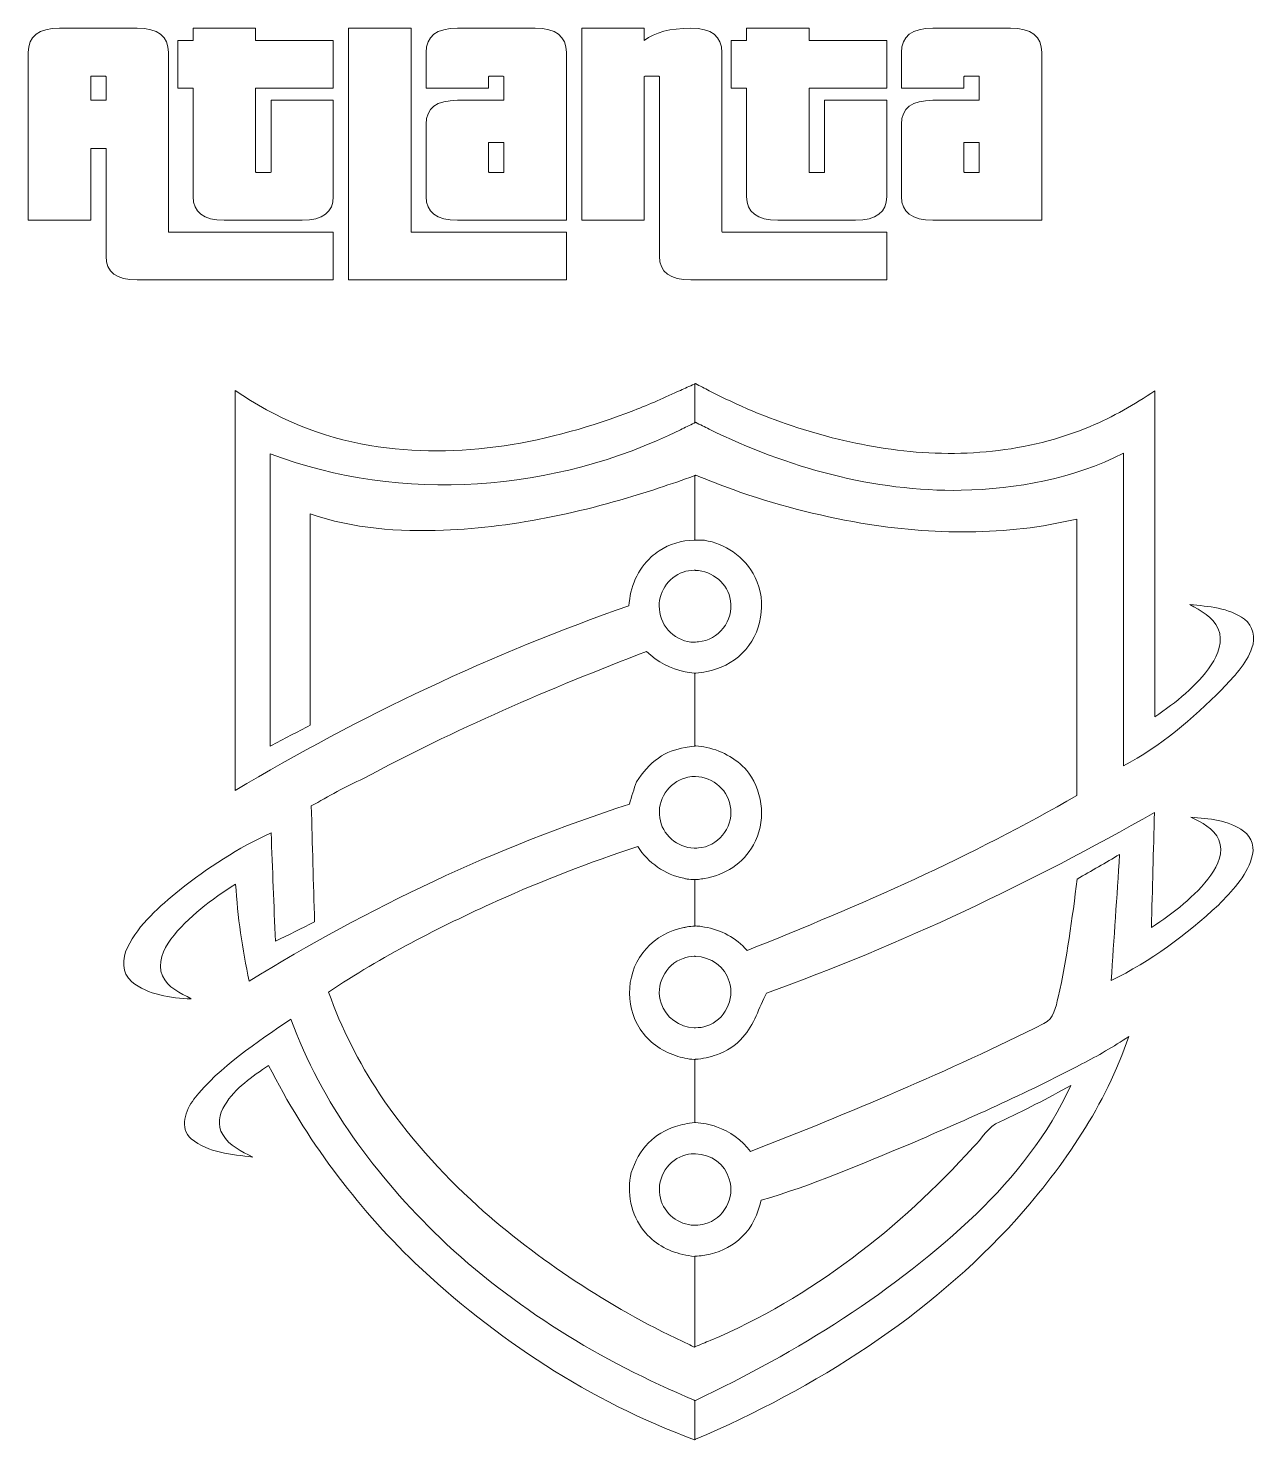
# Model space of a CAD drawing. Header units: millimetres. Extents: x -29.1 to 43.8, y -24.8 to 28.6.
# Drawn here: x -2.7 to 43.8, y -24.8 to 28.6 of the extents above; entities that cross this region are included whole.
import ezdxf

# ---------------------------------------------------------------- set-up
doc = ezdxf.new("R2010")
doc.units = ezdxf.units.MM
doc.header["$MEASUREMENT"] = 0
doc.layers.add('Layer 1', color=7, linetype='Continuous')

msp = doc.modelspace()

# ---------------------------------------------------------------- linework, layer by layer
at = {"layer": 'Layer 1', "lineweight": 9}
for points, knots in [([(1.4389, 19.0768), (0.6509, 19.0768), (0.2569, 19.3762), (0.2569, 19.9748), (0.2569, 19.9748), (0.2569, 19.9748), (0.2569, 24.0552), (0.2569, 24.0552), (0.2569, 24.0552), (0.2569, 24.0552), (-0.3228, 24.0552), (-0.3228, 24.0552), (-0.3228, 24.0552), (-0.3228, 24.0552), (-0.3228, 21.3387), (-0.3228, 21.3387), (-0.3228, 21.3387), (-0.3228, 21.3387), (-2.6869, 21.3387), (-2.6869, 21.3387), (-2.6869, 21.3387), (-2.6869, 21.3387), (-2.6869, 27.681), (-2.6869, 27.681), (-2.6869, 27.681), (-2.6869, 28.2948), (-2.2929, 28.6016), (-1.5049, 28.6016), (-1.5049, 28.6016), (-1.5049, 28.6016), (1.4389, 28.6016), (1.4389, 28.6016), (1.4389, 28.6016), (2.227, 28.6016), (2.621, 28.2948), (2.621, 27.681), (2.621, 27.681), (2.621, 27.681), (2.621, 20.9068), (2.621, 20.9068), (2.621, 20.9068), (2.621, 20.8916), (2.6286, 20.8841), (2.6438, 20.8841), (2.6438, 20.8841), (2.6438, 20.8841), (8.861, 20.8841), (8.861, 20.8841), (8.861, 20.8841), (8.861, 20.8841), (8.861, 19.0768), (8.861, 19.0768), (8.861, 19.0768), (8.861, 19.0768), (1.4389, 19.0768), (1.4389, 19.0768)], [0, 0, 0, 0, 0.0666667, 0.0666667, 0.0666667, 0.0666667, 0.1333333, 0.1333333, 0.1333333, 0.1333333, 0.2, 0.2, 0.2, 0.2, 0.2666667, 0.2666667, 0.2666667, 0.2666667, 0.3333333, 0.3333333, 0.3333333, 0.3333333, 0.4, 0.4, 0.4, 0.4, 0.4666667, 0.4666667, 0.4666667, 0.4666667, 0.5333333, 0.5333333, 0.5333333, 0.5333333, 0.6, 0.6, 0.6, 0.6, 0.6666667, 0.6666667, 0.6666667, 0.6666667, 0.7333333, 0.7333333, 0.7333333, 0.7333333, 0.8, 0.8, 0.8, 0.8, 0.8666667, 0.8666667, 0.8666667, 0.8666667, 1, 1, 1, 1]), ([(4.7351, 21.3387), (3.9471, 21.3387), (3.553, 21.638), (3.553, 22.2366), (3.553, 22.2366), (3.553, 22.2366), (3.553, 26.3398), (3.553, 26.3398), (3.553, 26.3398), (3.553, 26.3398), (2.9734, 26.3398), (2.9734, 26.3398), (2.9734, 26.3398), (2.9734, 26.3398), (2.9734, 28.1356), (2.9734, 28.1356), (2.9734, 28.1356), (2.9734, 28.1356), (3.553, 28.1356), (3.553, 28.1356), (3.553, 28.1356), (3.553, 28.1356), (3.553, 28.6016), (3.553, 28.6016), (3.553, 28.6016), (3.553, 28.6016), (5.9172, 28.6016), (5.9172, 28.6016), (5.9172, 28.6016), (5.9172, 28.6016), (5.9172, 28.1356), (5.9172, 28.1356), (5.9172, 28.1356), (5.9172, 28.1356), (8.861, 28.1356), (8.861, 28.1356), (8.861, 28.1356), (8.861, 28.1356), (8.861, 26.3398), (8.861, 26.3398), (8.861, 26.3398), (8.861, 26.3398), (5.9172, 26.3398), (5.9172, 26.3398), (5.9172, 26.3398), (5.9172, 26.3398), (5.9172, 23.1686), (5.9172, 23.1686), (5.9172, 23.1686), (5.9172, 23.1535), (5.9248, 23.1459), (5.9399, 23.1459), (5.9399, 23.1459), (5.9399, 23.1459), (6.4855, 23.1459), (6.4855, 23.1459), (6.4855, 23.1459), (6.5006, 23.1459), (6.5082, 23.1535), (6.5082, 23.1686), (6.5082, 23.1686), (6.5082, 23.1686), (6.5082, 25.8738), (6.5082, 25.8738), (6.5082, 25.8738), (6.5082, 25.8738), (8.861, 25.8738), (8.861, 25.8738), (8.861, 25.8738), (8.861, 25.8738), (8.861, 22.2366), (8.861, 22.2366), (8.861, 22.2366), (8.861, 21.638), (8.467, 21.3387), (7.6789, 21.3387), (7.6789, 21.3387), (7.6789, 21.3387), (4.7351, 21.3387), (4.7351, 21.3387)], [0, 0, 0, 0, 0.047619, 0.047619, 0.047619, 0.047619, 0.0952381, 0.0952381, 0.0952381, 0.0952381, 0.1428571, 0.1428571, 0.1428571, 0.1428571, 0.1904762, 0.1904762, 0.1904762, 0.1904762, 0.2380952, 0.2380952, 0.2380952, 0.2380952, 0.2857143, 0.2857143, 0.2857143, 0.2857143, 0.3333333, 0.3333333, 0.3333333, 0.3333333, 0.3809524, 0.3809524, 0.3809524, 0.3809524, 0.4285714, 0.4285714, 0.4285714, 0.4285714, 0.4761905, 0.4761905, 0.4761905, 0.4761905, 0.5238095, 0.5238095, 0.5238095, 0.5238095, 0.5714286, 0.5714286, 0.5714286, 0.5714286, 0.6190476, 0.6190476, 0.6190476, 0.6190476, 0.6666667, 0.6666667, 0.6666667, 0.6666667, 0.7142857, 0.7142857, 0.7142857, 0.7142857, 0.7619048, 0.7619048, 0.7619048, 0.7619048, 0.8095238, 0.8095238, 0.8095238, 0.8095238, 0.8571429, 0.8571429, 0.8571429, 0.8571429, 0.9047619, 0.9047619, 0.9047619, 0.9047619, 1, 1, 1, 1]), ([(9.4407, 19.0768), (9.4407, 19.0768), (9.4407, 28.6016), (9.4407, 28.6016), (9.4407, 28.6016), (9.4407, 28.6016), (11.8049, 28.6016), (11.8049, 28.6016), (11.8049, 28.6016), (11.8049, 28.6016), (11.8049, 20.8841), (11.8049, 20.8841), (11.8049, 20.8841), (11.8049, 20.8841), (17.6811, 20.8841), (17.6811, 20.8841), (17.6811, 20.8841), (17.6811, 20.8841), (17.6811, 19.0768), (17.6811, 19.0768), (17.6811, 19.0768), (17.6811, 19.0768), (9.4407, 19.0768), (9.4407, 19.0768)], [0, 0, 0, 0, 0.1428571, 0.1428571, 0.1428571, 0.1428571, 0.2857143, 0.2857143, 0.2857143, 0.2857143, 0.4285714, 0.4285714, 0.4285714, 0.4285714, 0.5714286, 0.5714286, 0.5714286, 0.5714286, 0.7142857, 0.7142857, 0.7142857, 0.7142857, 1, 1, 1, 1]), ([(13.5552, 21.3387), (12.7672, 21.3387), (12.3732, 21.638), (12.3732, 22.2366), (12.3732, 22.2366), (12.3732, 22.2366), (12.3732, 24.9759), (12.3732, 24.9759), (12.3732, 24.9759), (12.3732, 25.5745), (12.7672, 25.8738), (13.5552, 25.8738), (13.5552, 25.8738), (13.5552, 25.8738), (15.317, 25.8738), (15.317, 25.8738), (15.317, 25.8738), (15.317, 25.8738), (15.317, 26.7603), (15.317, 26.7603), (15.317, 26.7603), (15.317, 26.7755), (15.3094, 26.7831), (15.2943, 26.7831), (15.2943, 26.7831), (15.2943, 26.7831), (14.7601, 26.7831), (14.7601, 26.7831), (14.7601, 26.7831), (14.7449, 26.7831), (14.7373, 26.7755), (14.7373, 26.7603), (14.7373, 26.7603), (14.7373, 26.7603), (14.7373, 26.3398), (14.7373, 26.3398), (14.7373, 26.3398), (14.7373, 26.3398), (12.3732, 26.3398), (12.3732, 26.3398), (12.3732, 26.3398), (12.3732, 26.3398), (12.3732, 27.681), (12.3732, 27.681), (12.3732, 27.681), (12.3732, 28.2948), (12.7672, 28.6016), (13.5552, 28.6016), (13.5552, 28.6016), (13.5552, 28.6016), (16.4991, 28.6016), (16.4991, 28.6016), (16.4991, 28.6016), (17.2871, 28.6016), (17.6811, 28.2948), (17.6811, 27.681), (17.6811, 27.681), (17.6811, 27.681), (17.6811, 21.3387), (17.6811, 21.3387), (17.6811, 21.3387), (17.6811, 21.3387), (13.5552, 21.3387), (13.5552, 21.3387)], [0, 0, 0, 0, 0.0588235, 0.0588235, 0.0588235, 0.0588235, 0.1176471, 0.1176471, 0.1176471, 0.1176471, 0.1764706, 0.1764706, 0.1764706, 0.1764706, 0.2352941, 0.2352941, 0.2352941, 0.2352941, 0.2941176, 0.2941176, 0.2941176, 0.2941176, 0.3529412, 0.3529412, 0.3529412, 0.3529412, 0.4117647, 0.4117647, 0.4117647, 0.4117647, 0.4705882, 0.4705882, 0.4705882, 0.4705882, 0.5294118, 0.5294118, 0.5294118, 0.5294118, 0.5882353, 0.5882353, 0.5882353, 0.5882353, 0.6470588, 0.6470588, 0.6470588, 0.6470588, 0.7058824, 0.7058824, 0.7058824, 0.7058824, 0.7647059, 0.7647059, 0.7647059, 0.7647059, 0.8235294, 0.8235294, 0.8235294, 0.8235294, 0.8823529, 0.8823529, 0.8823529, 0.8823529, 1, 1, 1, 1]), ([(22.3981, 19.0768), (21.6025, 19.0768), (21.2046, 19.3762), (21.2046, 19.9748), (21.2046, 19.9748), (21.2046, 19.9748), (21.2046, 26.7603), (21.2046, 26.7603), (21.2046, 26.7603), (21.2046, 26.7755), (21.1971, 26.7831), (21.1819, 26.7831), (21.1819, 26.7831), (21.1819, 26.7831), (20.6477, 26.7831), (20.6477, 26.7831), (20.6477, 26.7831), (20.6325, 26.7831), (20.625, 26.7755), (20.625, 26.7603), (20.625, 26.7603), (20.625, 26.7603), (20.625, 21.3387), (20.625, 21.3387), (20.625, 21.3387), (20.625, 21.3387), (18.2608, 21.3387), (18.2608, 21.3387), (18.2608, 21.3387), (18.2608, 21.3387), (18.2608, 28.6016), (18.2608, 28.6016), (18.2608, 28.6016), (18.2608, 28.6016), (20.625, 28.6016), (20.625, 28.6016), (20.625, 28.6016), (20.625, 28.6016), (20.625, 28.1356), (20.625, 28.1356), (20.625, 28.1356), (21.0266, 28.4463), (21.6138, 28.6016), (22.3867, 28.6016), (22.3867, 28.6016), (23.1748, 28.6016), (23.5688, 28.2948), (23.5688, 27.681), (23.5688, 27.681), (23.5688, 27.681), (23.5688, 20.9068), (23.5688, 20.9068), (23.5688, 20.9068), (23.5688, 20.8916), (23.5764, 20.8841), (23.5915, 20.8841), (23.5915, 20.8841), (23.5915, 20.8841), (29.8088, 20.8841), (29.8088, 20.8841), (29.8088, 20.8841), (29.8088, 20.8841), (29.8088, 19.0768), (29.8088, 19.0768), (29.8088, 19.0768), (29.8088, 19.0768), (22.3981, 19.0768), (22.3981, 19.0768)], [0, 0, 0, 0, 0.0555556, 0.0555556, 0.0555556, 0.0555556, 0.1111111, 0.1111111, 0.1111111, 0.1111111, 0.1666667, 0.1666667, 0.1666667, 0.1666667, 0.2222222, 0.2222222, 0.2222222, 0.2222222, 0.2777778, 0.2777778, 0.2777778, 0.2777778, 0.3333333, 0.3333333, 0.3333333, 0.3333333, 0.3888889, 0.3888889, 0.3888889, 0.3888889, 0.4444444, 0.4444444, 0.4444444, 0.4444444, 0.5, 0.5, 0.5, 0.5, 0.5555556, 0.5555556, 0.5555556, 0.5555556, 0.6111111, 0.6111111, 0.6111111, 0.6111111, 0.6666667, 0.6666667, 0.6666667, 0.6666667, 0.7222222, 0.7222222, 0.7222222, 0.7222222, 0.7777778, 0.7777778, 0.7777778, 0.7777778, 0.8333333, 0.8333333, 0.8333333, 0.8333333, 0.8888889, 0.8888889, 0.8888889, 0.8888889, 1, 1, 1, 1]), ([(25.6829, 21.3387), (24.8948, 21.3387), (24.5008, 21.638), (24.5008, 22.2366), (24.5008, 22.2366), (24.5008, 22.2366), (24.5008, 26.3398), (24.5008, 26.3398), (24.5008, 26.3398), (24.5008, 26.3398), (23.9211, 26.3398), (23.9211, 26.3398), (23.9211, 26.3398), (23.9211, 26.3398), (23.9211, 28.1356), (23.9211, 28.1356), (23.9211, 28.1356), (23.9211, 28.1356), (24.5008, 28.1356), (24.5008, 28.1356), (24.5008, 28.1356), (24.5008, 28.1356), (24.5008, 28.6016), (24.5008, 28.6016), (24.5008, 28.6016), (24.5008, 28.6016), (26.865, 28.6016), (26.865, 28.6016), (26.865, 28.6016), (26.865, 28.6016), (26.865, 28.1356), (26.865, 28.1356), (26.865, 28.1356), (26.865, 28.1356), (29.8088, 28.1356), (29.8088, 28.1356), (29.8088, 28.1356), (29.8088, 28.1356), (29.8088, 26.3398), (29.8088, 26.3398), (29.8088, 26.3398), (29.8088, 26.3398), (26.865, 26.3398), (26.865, 26.3398), (26.865, 26.3398), (26.865, 26.3398), (26.865, 23.1686), (26.865, 23.1686), (26.865, 23.1686), (26.865, 23.1535), (26.8725, 23.1459), (26.8877, 23.1459), (26.8877, 23.1459), (26.8877, 23.1459), (27.4333, 23.1459), (27.4333, 23.1459), (27.4333, 23.1459), (27.4484, 23.1459), (27.456, 23.1535), (27.456, 23.1686), (27.456, 23.1686), (27.456, 23.1686), (27.456, 25.8738), (27.456, 25.8738), (27.456, 25.8738), (27.456, 25.8738), (29.8088, 25.8738), (29.8088, 25.8738), (29.8088, 25.8738), (29.8088, 25.8738), (29.8088, 22.2366), (29.8088, 22.2366), (29.8088, 22.2366), (29.8088, 21.638), (29.4148, 21.3387), (28.6267, 21.3387), (28.6267, 21.3387), (28.6267, 21.3387), (25.6829, 21.3387), (25.6829, 21.3387)], [0, 0, 0, 0, 0.047619, 0.047619, 0.047619, 0.047619, 0.0952381, 0.0952381, 0.0952381, 0.0952381, 0.1428571, 0.1428571, 0.1428571, 0.1428571, 0.1904762, 0.1904762, 0.1904762, 0.1904762, 0.2380952, 0.2380952, 0.2380952, 0.2380952, 0.2857143, 0.2857143, 0.2857143, 0.2857143, 0.3333333, 0.3333333, 0.3333333, 0.3333333, 0.3809524, 0.3809524, 0.3809524, 0.3809524, 0.4285714, 0.4285714, 0.4285714, 0.4285714, 0.4761905, 0.4761905, 0.4761905, 0.4761905, 0.5238095, 0.5238095, 0.5238095, 0.5238095, 0.5714286, 0.5714286, 0.5714286, 0.5714286, 0.6190476, 0.6190476, 0.6190476, 0.6190476, 0.6666667, 0.6666667, 0.6666667, 0.6666667, 0.7142857, 0.7142857, 0.7142857, 0.7142857, 0.7619048, 0.7619048, 0.7619048, 0.7619048, 0.8095238, 0.8095238, 0.8095238, 0.8095238, 0.8571429, 0.8571429, 0.8571429, 0.8571429, 0.9047619, 0.9047619, 0.9047619, 0.9047619, 1, 1, 1, 1]), ([(31.5478, 21.3387), (30.7597, 21.3387), (30.3657, 21.638), (30.3657, 22.2366), (30.3657, 22.2366), (30.3657, 22.2366), (30.3657, 24.9759), (30.3657, 24.9759), (30.3657, 24.9759), (30.3657, 25.5745), (30.7597, 25.8738), (31.5478, 25.8738), (31.5478, 25.8738), (31.5478, 25.8738), (33.3095, 25.8738), (33.3095, 25.8738), (33.3095, 25.8738), (33.3095, 25.8738), (33.3095, 26.7603), (33.3095, 26.7603), (33.3095, 26.7603), (33.3095, 26.7755), (33.3019, 26.7831), (33.2868, 26.7831), (33.2868, 26.7831), (33.2868, 26.7831), (32.7526, 26.7831), (32.7526, 26.7831), (32.7526, 26.7831), (32.7374, 26.7831), (32.7298, 26.7755), (32.7298, 26.7603), (32.7298, 26.7603), (32.7298, 26.7603), (32.7298, 26.3398), (32.7298, 26.3398), (32.7298, 26.3398), (32.7298, 26.3398), (30.3657, 26.3398), (30.3657, 26.3398), (30.3657, 26.3398), (30.3657, 26.3398), (30.3657, 27.681), (30.3657, 27.681), (30.3657, 27.681), (30.3657, 28.2948), (30.7597, 28.6016), (31.5478, 28.6016), (31.5478, 28.6016), (31.5478, 28.6016), (34.4916, 28.6016), (34.4916, 28.6016), (34.4916, 28.6016), (35.2796, 28.6016), (35.6737, 28.2948), (35.6737, 27.681), (35.6737, 27.681), (35.6737, 27.681), (35.6737, 21.3387), (35.6737, 21.3387), (35.6737, 21.3387), (35.6737, 21.3387), (31.5478, 21.3387), (31.5478, 21.3387)], [0, 0, 0, 0, 0.0588235, 0.0588235, 0.0588235, 0.0588235, 0.1176471, 0.1176471, 0.1176471, 0.1176471, 0.1764706, 0.1764706, 0.1764706, 0.1764706, 0.2352941, 0.2352941, 0.2352941, 0.2352941, 0.2941176, 0.2941176, 0.2941176, 0.2941176, 0.3529412, 0.3529412, 0.3529412, 0.3529412, 0.4117647, 0.4117647, 0.4117647, 0.4117647, 0.4705882, 0.4705882, 0.4705882, 0.4705882, 0.5294118, 0.5294118, 0.5294118, 0.5294118, 0.5882353, 0.5882353, 0.5882353, 0.5882353, 0.6470588, 0.6470588, 0.6470588, 0.6470588, 0.7058824, 0.7058824, 0.7058824, 0.7058824, 0.7647059, 0.7647059, 0.7647059, 0.7647059, 0.8235294, 0.8235294, 0.8235294, 0.8235294, 0.8823529, 0.8823529, 0.8823529, 0.8823529, 1, 1, 1, 1]), ([(0.2569, 26.7603), (0.2569, 26.7755), (0.2493, 26.7831), (0.2341, 26.7831), (0.2341, 26.7831), (0.2341, 26.7831), (-0.3001, 26.7831), (-0.3001, 26.7831), (-0.3001, 26.7831), (-0.3152, 26.7831), (-0.3228, 26.7755), (-0.3228, 26.7603), (-0.3228, 26.7603), (-0.3228, 26.7603), (-0.3228, 25.8738), (-0.3228, 25.8738), (-0.3228, 25.8738), (-0.3228, 25.8738), (0.2569, 25.8738), (0.2569, 25.8738), (0.2569, 25.8738), (0.2569, 25.8738), (0.2569, 26.7603), (0.2569, 26.7603)], [0, 0, 0, 0, 0.1428571, 0.1428571, 0.1428571, 0.1428571, 0.2857143, 0.2857143, 0.2857143, 0.2857143, 0.4285714, 0.4285714, 0.4285714, 0.4285714, 0.5714286, 0.5714286, 0.5714286, 0.5714286, 0.7142857, 0.7142857, 0.7142857, 0.7142857, 1, 1, 1, 1]), ([(15.317, 24.2825), (15.317, 24.2825), (14.7601, 24.2825), (14.7601, 24.2825), (14.7601, 24.2825), (14.7449, 24.2825), (14.7373, 24.2749), (14.7373, 24.2598), (14.7373, 24.2598), (14.7373, 24.2598), (14.7373, 23.1686), (14.7373, 23.1686), (14.7373, 23.1686), (14.7373, 23.1535), (14.7449, 23.1459), (14.7601, 23.1459), (14.7601, 23.1459), (14.7601, 23.1459), (15.317, 23.1459), (15.317, 23.1459), (15.317, 23.1459), (15.317, 23.1459), (15.317, 24.2825), (15.317, 24.2825)], [0, 0, 0, 0, 0.1428571, 0.1428571, 0.1428571, 0.1428571, 0.2857143, 0.2857143, 0.2857143, 0.2857143, 0.4285714, 0.4285714, 0.4285714, 0.4285714, 0.5714286, 0.5714286, 0.5714286, 0.5714286, 0.7142857, 0.7142857, 0.7142857, 0.7142857, 1, 1, 1, 1]), ([(33.3095, 24.2825), (33.3095, 24.2825), (32.7526, 24.2825), (32.7526, 24.2825), (32.7526, 24.2825), (32.7374, 24.2825), (32.7298, 24.2749), (32.7298, 24.2598), (32.7298, 24.2598), (32.7298, 24.2598), (32.7298, 23.1686), (32.7298, 23.1686), (32.7298, 23.1686), (32.7298, 23.1535), (32.7374, 23.1459), (32.7526, 23.1459), (32.7526, 23.1459), (32.7526, 23.1459), (33.3095, 23.1459), (33.3095, 23.1459), (33.3095, 23.1459), (33.3095, 23.1459), (33.3095, 24.2825), (33.3095, 24.2825)], [0, 0, 0, 0, 0.1428571, 0.1428571, 0.1428571, 0.1428571, 0.2857143, 0.2857143, 0.2857143, 0.2857143, 0.4285714, 0.4285714, 0.4285714, 0.4285714, 0.5714286, 0.5714286, 0.5714286, 0.5714286, 0.7142857, 0.7142857, 0.7142857, 0.7142857, 1, 1, 1, 1])]:
    msp.add_open_spline(points, degree=3, knots=knots, dxfattribs=at)
at = {"layer": 'Layer 1', "lineweight": 18}
for points, knots in [([(22.5145, 11.6657), (22.078, 11.5068), (21.6377, 11.3549), (21.1959, 11.2091), (21.1959, 11.2091), (18.5537, 10.3378), (15.8195, 9.7192), (13.0354, 9.6054), (13.0354, 9.6054), (11.3357, 9.5493), (9.6014, 9.6623), (7.9851, 10.2251), (7.9851, 10.2251), (7.9928, 7.563), (7.9744, 4.9001), (7.9871, 2.2382), (7.9871, 2.2382), (7.4858, 1.9643), (6.9765, 1.7061), (6.4708, 1.4438), (6.4708, 1.4438), (6.4713, 3.3768), (6.4676, 5.3087), (6.4694, 7.2418), (6.4694, 7.2418), (6.4713, 8.9938), (6.4685, 10.7479), (6.4676, 12.5004), (6.4676, 12.5004), (11.4778, 10.6149), (17.2195, 11.0554), (22.0001, 13.4072), (22.0001, 13.4072), (22.172, 13.4919), (22.3456, 13.5729), (22.5145, 13.6624), (22.5145, 13.6624), (22.5238, 13.6672), (22.5334, 13.672), (22.5427, 13.6768), (22.5427, 13.6768), (22.5427, 13.6768), (22.5427, 15.1438), (22.5427, 15.1438), (22.5427, 15.1438), (22.5334, 15.1396), (22.5238, 15.1358), (22.5145, 15.1317), (22.5145, 15.1317), (22.3428, 15.0558), (22.1713, 14.9784), (22.0001, 14.901), (22.0001, 14.901), (21.4153, 14.6365), (20.8323, 14.3682), (20.2306, 14.144), (20.2306, 14.144), (17.0801, 12.9148), (13.6168, 12.2421), (10.2467, 12.8173), (10.2467, 12.8173), (8.4159, 13.1128), (6.6679, 13.8403), (5.1484, 14.9004), (5.1484, 14.9004), (5.1484, 12.3465), (5.1457, 9.7939), (5.147, 7.2406), (5.147, 7.2406), (5.147, 4.7468), (5.1446, 2.2533), (5.1457, -0.2401), (5.1457, -0.2401), (9.8648, 2.5764), (14.858, 4.9459), (20.0505, 6.7502), (20.0505, 6.7502), (20.0967, 7.4415), (20.3634, 8.1327), (20.8948, 8.5951), (20.8948, 8.5951), (20.9886, 8.6833), (21.0896, 8.7604), (21.1959, 8.8297), (21.1959, 8.8297), (21.5848, 9.0865), (22.0466, 9.2188), (22.5145, 9.2358), (22.5145, 9.2358), (22.5238, 9.2358), (22.5334, 9.2358), (22.5427, 9.2351), (22.5427, 9.2351), (22.5427, 9.2351), (22.5427, 11.6761), (22.5427, 11.6761), (22.5427, 11.6761), (22.5334, 11.6723), (22.5238, 11.6691), (22.5145, 11.6657)], [0, 0, 0, 0, 0.0384615, 0.0384615, 0.0384615, 0.0384615, 0.0769231, 0.0769231, 0.0769231, 0.0769231, 0.1153846, 0.1153846, 0.1153846, 0.1153846, 0.1538462, 0.1538462, 0.1538462, 0.1538462, 0.1923077, 0.1923077, 0.1923077, 0.1923077, 0.2307692, 0.2307692, 0.2307692, 0.2307692, 0.2692308, 0.2692308, 0.2692308, 0.2692308, 0.3076923, 0.3076923, 0.3076923, 0.3076923, 0.3461538, 0.3461538, 0.3461538, 0.3461538, 0.3846154, 0.3846154, 0.3846154, 0.3846154, 0.4230769, 0.4230769, 0.4230769, 0.4230769, 0.4615385, 0.4615385, 0.4615385, 0.4615385, 0.5, 0.5, 0.5, 0.5, 0.5384615, 0.5384615, 0.5384615, 0.5384615, 0.5769231, 0.5769231, 0.5769231, 0.5769231, 0.6153846, 0.6153846, 0.6153846, 0.6153846, 0.6538462, 0.6538462, 0.6538462, 0.6538462, 0.6923077, 0.6923077, 0.6923077, 0.6923077, 0.7307692, 0.7307692, 0.7307692, 0.7307692, 0.7692308, 0.7692308, 0.7692308, 0.7692308, 0.8076923, 0.8076923, 0.8076923, 0.8076923, 0.8461538, 0.8461538, 0.8461538, 0.8461538, 0.8846154, 0.8846154, 0.8846154, 0.8846154, 0.9230769, 0.9230769, 0.9230769, 0.9230769, 1, 1, 1, 1]), ([(22.5671, 13.6896), (22.5684, 13.6905), (22.5707, 13.6911), (22.5719, 13.6921), (22.5719, 13.6921), (22.7422, 13.6039), (22.9148, 13.5179), (23.0871, 13.433), (23.0871, 13.433), (26.0486, 11.9789), (29.314, 11.0676), (32.6277, 11.1179), (32.6277, 11.1179), (34.734, 11.1735), (36.8731, 11.5561), (38.7643, 12.5177), (38.7643, 12.5177), (38.7638, 8.5753), (38.7615, 4.6316), (38.7619, 0.6893), (38.7619, 0.6893), (40.1638, 1.4311), (41.3819, 2.473), (42.4989, 3.5892), (42.4989, 3.5892), (42.9393, 4.0579), (43.4088, 4.5383), (43.6292, 5.1553), (43.6292, 5.1553), (43.7742, 5.5324), (43.6754, 5.9936), (43.3439, 6.2382), (43.3439, 6.2382), (42.7566, 6.6829), (41.9839, 6.7207), (41.2808, 6.7966), (41.2808, 6.7966), (41.6856, 6.5628), (42.1624, 6.3337), (42.3523, 5.8746), (42.3523, 5.8746), (42.5474, 5.4146), (42.3516, 4.9001), (42.0894, 4.5096), (42.0894, 4.5096), (41.5336, 3.7063), (40.7553, 3.0918), (39.9543, 2.5486), (39.9543, 2.5486), (39.9502, 6.6603), (39.9514, 10.7707), (39.9502, 14.8815), (39.9502, 14.8815), (39.1791, 14.3633), (38.3731, 13.8902), (37.5102, 13.5386), (37.5102, 13.5386), (35.145, 12.5375), (32.5023, 12.3237), (29.974, 12.6712), (29.974, 12.6712), (27.575, 13.0065), (25.2365, 13.7704), (23.0871, 14.8872), (23.0871, 14.8872), (22.9148, 14.9765), (22.7413, 15.0636), (22.5719, 15.1574), (22.5719, 15.1574), (22.5707, 15.1565), (22.5684, 15.1559), (22.5671, 15.1549), (22.5671, 15.1549), (22.5588, 15.1515), (22.5504, 15.1477), (22.5427, 15.1438), (22.5427, 15.1438), (22.5427, 15.1438), (22.5427, 13.6768), (22.5427, 13.6768), (22.5427, 13.6768), (22.5504, 13.6809), (22.5588, 13.6852), (22.5671, 13.6896)], [0, 0, 0, 0, 0.0454545, 0.0454545, 0.0454545, 0.0454545, 0.0909091, 0.0909091, 0.0909091, 0.0909091, 0.1363636, 0.1363636, 0.1363636, 0.1363636, 0.1818182, 0.1818182, 0.1818182, 0.1818182, 0.2272727, 0.2272727, 0.2272727, 0.2272727, 0.2727273, 0.2727273, 0.2727273, 0.2727273, 0.3181818, 0.3181818, 0.3181818, 0.3181818, 0.3636364, 0.3636364, 0.3636364, 0.3636364, 0.4090909, 0.4090909, 0.4090909, 0.4090909, 0.4545455, 0.4545455, 0.4545455, 0.4545455, 0.5, 0.5, 0.5, 0.5, 0.5454545, 0.5454545, 0.5454545, 0.5454545, 0.5909091, 0.5909091, 0.5909091, 0.5909091, 0.6363636, 0.6363636, 0.6363636, 0.6363636, 0.6818182, 0.6818182, 0.6818182, 0.6818182, 0.7272727, 0.7272727, 0.7272727, 0.7272727, 0.7727273, 0.7727273, 0.7727273, 0.7727273, 0.8181818, 0.8181818, 0.8181818, 0.8181818, 0.8636364, 0.8636364, 0.8636364, 0.8636364, 0.9090909, 0.9090909, 0.9090909, 0.9090909, 1, 1, 1, 1]), ([(22.5671, -5.365), (22.6417, -5.3678), (22.7157, -5.376), (22.7895, -5.3848), (22.7895, -5.3848), (22.8292, -5.3894), (22.8683, -5.398), (22.9077, -5.4045), (22.9077, -5.4045), (23.5272, -5.5062), (24.1021, -5.8145), (24.5192, -6.2931), (24.5192, -6.2931), (28.7922, -4.5921), (33.0191, -2.7409), (37.0018, -0.4255), (37.0018, -0.4255), (37.0018, 0.0903), (37.0004, 0.6064), (37.0018, 1.1226), (37.0018, 1.1226), (37.0041, 4.0931), (37.0041, 7.0622), (37.0051, 10.0325), (37.0051, 10.0325), (34.3294, 9.3886), (31.5305, 9.4239), (28.8291, 9.8779), (28.8291, 9.8779), (27.1847, 10.1627), (25.5634, 10.5828), (23.9931, 11.1449), (23.9931, 11.1449), (23.5195, 11.3144), (23.0502, 11.4954), (22.5864, 11.6917), (22.5864, 11.6917), (22.5799, 11.6896), (22.5735, 11.6867), (22.5671, 11.6845), (22.5671, 11.6845), (22.5588, 11.6818), (22.5504, 11.6788), (22.5427, 11.6761), (22.5427, 11.6761), (22.5427, 11.6761), (22.5427, 9.2351), (22.5427, 9.2351), (22.5427, 9.2351), (22.5504, 9.2347), (22.5588, 9.2343), (22.5671, 9.2343), (22.5671, 9.2343), (22.6805, 9.2372), (22.795, 9.2377), (22.9077, 9.226), (22.9077, 9.226), (23.2979, 9.1664), (23.6705, 9.0125), (23.9931, 8.7887), (23.9931, 8.7887), (24.3451, 8.5448), (24.6378, 8.2163), (24.8218, 7.8249), (24.8218, 7.8249), (25.2884, 6.8922), (25.0825, 5.6813), (24.3332, 4.955), (24.3332, 4.955), (23.9735, 4.5811), (23.4944, 4.3644), (22.9918, 4.2614), (22.9918, 4.2614), (22.8541, 4.2329), (22.7146, 4.2114), (22.5755, 4.1995), (22.5755, 4.1995), (22.5727, 4.1995), (22.5698, 4.2001), (22.5671, 4.2004), (22.5671, 4.2004), (22.5588, 4.2006), (22.5504, 4.2015), (22.5427, 4.2024), (22.5427, 4.2024), (22.5427, 4.2024), (22.5427, 1.4431), (22.5427, 1.4431), (22.5427, 1.4431), (22.5504, 1.4443), (22.5588, 1.4452), (22.5671, 1.4461), (22.5671, 1.4461), (22.5698, 1.4466), (22.573, 1.447), (22.5764, 1.4472), (22.5764, 1.4472), (22.7166, 1.4391), (22.8549, 1.417), (22.9918, 1.3885), (22.9918, 1.3885), (23.6153, 1.2581), (24.1884, 0.9245), (24.5885, 0.4181), (24.5885, 0.4181), (25.141, -0.3664), (25.2432, -1.457), (24.7588, -2.2997), (24.7588, -2.2997), (24.3895, -2.9978), (23.675, -3.44), (22.9077, -3.5668), (22.9077, -3.5668), (22.8683, -3.5734), (22.8292, -3.5829), (22.7895, -3.588), (22.7895, -3.588), (22.7157, -3.5966), (22.6413, -3.6073), (22.5671, -3.6101), (22.5671, -3.6101), (22.5596, -3.61), (22.5504, -3.6094), (22.5427, -3.6089), (22.5427, -3.6089), (22.5427, -3.6089), (22.5427, -5.3675), (22.5427, -5.3675), (22.5427, -5.3675), (22.5504, -5.3664), (22.5596, -5.3657), (22.5671, -5.365)], [0, 0, 0, 0, 0.0294118, 0.0294118, 0.0294118, 0.0294118, 0.0588235, 0.0588235, 0.0588235, 0.0588235, 0.0882353, 0.0882353, 0.0882353, 0.0882353, 0.1176471, 0.1176471, 0.1176471, 0.1176471, 0.1470588, 0.1470588, 0.1470588, 0.1470588, 0.1764706, 0.1764706, 0.1764706, 0.1764706, 0.2058824, 0.2058824, 0.2058824, 0.2058824, 0.2352941, 0.2352941, 0.2352941, 0.2352941, 0.2647059, 0.2647059, 0.2647059, 0.2647059, 0.2941176, 0.2941176, 0.2941176, 0.2941176, 0.3235294, 0.3235294, 0.3235294, 0.3235294, 0.3529412, 0.3529412, 0.3529412, 0.3529412, 0.3823529, 0.3823529, 0.3823529, 0.3823529, 0.4117647, 0.4117647, 0.4117647, 0.4117647, 0.4411765, 0.4411765, 0.4411765, 0.4411765, 0.4705882, 0.4705882, 0.4705882, 0.4705882, 0.5, 0.5, 0.5, 0.5, 0.5294118, 0.5294118, 0.5294118, 0.5294118, 0.5588235, 0.5588235, 0.5588235, 0.5588235, 0.5882353, 0.5882353, 0.5882353, 0.5882353, 0.6176471, 0.6176471, 0.6176471, 0.6176471, 0.6470588, 0.6470588, 0.6470588, 0.6470588, 0.6764706, 0.6764706, 0.6764706, 0.6764706, 0.7058824, 0.7058824, 0.7058824, 0.7058824, 0.7352941, 0.7352941, 0.7352941, 0.7352941, 0.7647059, 0.7647059, 0.7647059, 0.7647059, 0.7941176, 0.7941176, 0.7941176, 0.7941176, 0.8235294, 0.8235294, 0.8235294, 0.8235294, 0.8529412, 0.8529412, 0.8529412, 0.8529412, 0.8823529, 0.8823529, 0.8823529, 0.8823529, 0.9117647, 0.9117647, 0.9117647, 0.9117647, 0.9411765, 0.9411765, 0.9411765, 0.9411765, 1, 1, 1, 1]), ([(22.5145, 5.3729), (22.5238, 5.3729), (22.5334, 5.3739), (22.5427, 5.3748), (22.5427, 5.3748), (22.5504, 5.3755), (22.5588, 5.3764), (22.5671, 5.377), (22.5671, 5.377), (22.6076, 5.3786), (22.6472, 5.3794), (22.688, 5.3864), (22.688, 5.3864), (23.4353, 5.4413), (24.0259, 6.199), (23.8917, 6.9367), (23.8917, 6.9367), (23.8132, 7.5895), (23.2007, 8.0692), (22.5671, 8.0903), (22.5671, 8.0903), (22.5588, 8.0908), (22.5504, 8.0917), (22.5427, 8.0926), (22.5427, 8.0926), (22.5334, 8.0937), (22.5238, 8.0949), (22.5145, 8.0949), (22.5145, 8.0949), (22.3742, 8.094), (22.234, 8.0714), (22.0983, 8.0211), (22.0983, 8.0211), (21.5304, 7.823), (21.1358, 7.222), (21.2031, 6.6186), (21.2031, 6.6186), (21.2326, 5.9488), (21.8487, 5.3661), (22.5145, 5.3729)], [0, 0, 0, 0, 0.0909091, 0.0909091, 0.0909091, 0.0909091, 0.1818182, 0.1818182, 0.1818182, 0.1818182, 0.2727273, 0.2727273, 0.2727273, 0.2727273, 0.3636364, 0.3636364, 0.3636364, 0.3636364, 0.4545455, 0.4545455, 0.4545455, 0.4545455, 0.5454545, 0.5454545, 0.5454545, 0.5454545, 0.6363636, 0.6363636, 0.6363636, 0.6363636, 0.7272727, 0.7272727, 0.7272727, 0.7272727, 0.8181818, 0.8181818, 0.8181818, 0.8181818, 1, 1, 1, 1]), ([(22.5145, 4.205), (22.4, 4.2114), (22.287, 4.2282), (22.1748, 4.2496), (22.1748, 4.2496), (21.6267, 4.3541), (21.1219, 4.6262), (20.7196, 5.0182), (20.7196, 5.0182), (17.0571, 3.6296), (13.4507, 2.0679), (10.0004, 0.2105), (10.0004, 0.2105), (9.3184, -0.0816), (8.68, -0.4696), (8.0266, -0.821), (8.0266, -0.821), (8.0709, -2.2822), (8.1013, -3.7434), (8.1511, -5.2047), (8.1511, -5.2047), (7.6602, -5.4584), (7.1646, -5.7061), (6.6664, -5.9447), (6.6664, -5.9447), (6.6136, -4.5763), (6.5616, -3.2098), (6.5066, -1.8416), (6.5066, -1.8416), (5.2618, -2.409), (4.1097, -3.1641), (3.038, -4.0085), (3.038, -4.0085), (2.2869, -4.6316), (1.5061, -5.284), (1.0697, -6.177), (1.0697, -6.177), (0.8575, -6.5882), (0.8473, -7.1549), (1.2304, -7.4736), (1.2304, -7.4736), (1.8504, -7.9843), (2.7003, -8.0858), (3.4763, -8.1248), (3.4763, -8.1248), (3.0795, -7.8901), (2.5881, -7.7026), (2.3902, -7.2505), (2.3902, -7.2505), (2.1858, -6.7751), (2.4288, -6.2542), (2.7122, -5.8693), (2.7122, -5.8693), (3.3697, -5.0065), (4.258, -4.3589), (5.1618, -3.7778), (5.1618, -3.7778), (5.2385, -5.0142), (5.4188, -6.243), (5.6782, -7.4545), (5.6782, -7.4545), (10.1877, -4.6658), (15.0217, -2.3865), (20.0699, -0.7536), (20.0699, -0.7536), (20.1479, -0.4676), (20.237, -0.1851), (20.3376, 0.0927), (20.3376, 0.0927), (20.5715, 0.4261), (20.8175, 0.7651), (21.1657, 0.9898), (21.1657, 0.9898), (21.4653, 1.2057), (21.8153, 1.3222), (22.1748, 1.3894), (22.1748, 1.3894), (22.2873, 1.4104), (22.4009, 1.427), (22.5145, 1.4393), (22.5145, 1.4393), (22.5238, 1.4408), (22.5334, 1.4418), (22.5427, 1.4431), (22.5427, 1.4431), (22.5427, 1.4431), (22.5427, 4.2024), (22.5427, 4.2024), (22.5427, 4.2024), (22.5334, 4.2032), (22.5238, 4.2042), (22.5145, 4.205)], [0, 0, 0, 0, 0.0416667, 0.0416667, 0.0416667, 0.0416667, 0.0833333, 0.0833333, 0.0833333, 0.0833333, 0.125, 0.125, 0.125, 0.125, 0.1666667, 0.1666667, 0.1666667, 0.1666667, 0.2083333, 0.2083333, 0.2083333, 0.2083333, 0.25, 0.25, 0.25, 0.25, 0.2916667, 0.2916667, 0.2916667, 0.2916667, 0.3333333, 0.3333333, 0.3333333, 0.3333333, 0.375, 0.375, 0.375, 0.375, 0.4166667, 0.4166667, 0.4166667, 0.4166667, 0.4583333, 0.4583333, 0.4583333, 0.4583333, 0.5, 0.5, 0.5, 0.5, 0.5416667, 0.5416667, 0.5416667, 0.5416667, 0.5833333, 0.5833333, 0.5833333, 0.5833333, 0.625, 0.625, 0.625, 0.625, 0.6666667, 0.6666667, 0.6666667, 0.6666667, 0.7083333, 0.7083333, 0.7083333, 0.7083333, 0.75, 0.75, 0.75, 0.75, 0.7916667, 0.7916667, 0.7916667, 0.7916667, 0.8333333, 0.8333333, 0.8333333, 0.8333333, 0.875, 0.875, 0.875, 0.875, 0.9166667, 0.9166667, 0.9166667, 0.9166667, 1, 1, 1, 1]), ([(22.5145, -2.4195), (22.5238, -2.4197), (22.5334, -2.419), (22.5427, -2.4183), (22.5427, -2.4183), (22.5504, -2.4177), (22.5588, -2.4176), (22.5671, -2.417), (22.5671, -2.417), (22.604, -2.417), (22.6413, -2.417), (22.6789, -2.4129), (22.6789, -2.4129), (23.3984, -2.3671), (23.9854, -1.6625), (23.9004, -0.9462), (23.9004, -0.9462), (23.8631, -0.2622), (23.2296, 0.2769), (22.5671, 0.2861), (22.5671, 0.2861), (22.5588, 0.2865), (22.5504, 0.287), (22.5427, 0.2881), (22.5427, 0.2881), (22.5334, 0.289), (22.5238, 0.2903), (22.5145, 0.2899), (22.5145, 0.2899), (22.4082, 0.2867), (22.3012, 0.2711), (22.1971, 0.2383), (22.1971, 0.2383), (21.5511, 0.0759), (21.1017, -0.6122), (21.2178, -1.2693), (21.2178, -1.2693), (21.2964, -1.9029), (21.8832, -2.4061), (22.5145, -2.4195)], [0, 0, 0, 0, 0.0909091, 0.0909091, 0.0909091, 0.0909091, 0.1818182, 0.1818182, 0.1818182, 0.1818182, 0.2727273, 0.2727273, 0.2727273, 0.2727273, 0.3636364, 0.3636364, 0.3636364, 0.3636364, 0.4545455, 0.4545455, 0.4545455, 0.4545455, 0.5454545, 0.5454545, 0.5454545, 0.5454545, 0.6363636, 0.6363636, 0.6363636, 0.6363636, 0.7272727, 0.7272727, 0.7272727, 0.7272727, 0.8181818, 0.8181818, 0.8181818, 0.8181818, 1, 1, 1, 1]), ([(43.3133, -1.7741), (42.7382, -1.3544), (41.995, -1.3091), (41.3122, -1.2433), (41.3122, -1.2433), (41.7191, -1.448), (42.1897, -1.659), (42.3774, -2.1065), (42.3774, -2.1065), (42.5663, -2.565), (42.3443, -3.0668), (42.0775, -3.4438), (42.0775, -3.4438), (41.4784, -4.2553), (40.6618, -4.8732), (39.826, -5.4245), (39.826, -5.4245), (39.8592, -3.9725), (39.9031, -2.5215), (39.9395, -1.0695), (39.9395, -1.0695), (35.2451, -3.7448), (30.3434, -6.0733), (25.2606, -7.9035), (25.2606, -7.9035), (24.9566, -8.4572), (24.802, -9.1027), (24.3587, -9.5767), (24.3587, -9.5767), (24.0965, -9.8952), (23.7478, -10.1066), (23.3672, -10.2399), (23.3672, -10.2399), (23.1097, -10.3304), (22.8378, -10.3859), (22.5671, -10.4112), (22.5671, -10.4112), (22.5588, -10.4121), (22.5504, -10.4135), (22.5427, -10.4152), (22.5427, -10.4152), (22.5427, -10.4152), (22.5427, -12.8053), (22.5427, -12.8053), (22.5427, -12.8053), (22.5504, -12.806), (22.5588, -12.8069), (22.5671, -12.8073), (22.5671, -12.8073), (22.8421, -12.8162), (23.1115, -12.8713), (23.3672, -12.9614), (23.3672, -12.9614), (23.8724, -13.1395), (24.323, -13.4633), (24.6442, -13.9029), (24.6442, -13.9029), (28.4065, -12.4307), (32.1414, -10.8695), (35.7561, -9.0592), (35.7561, -9.0592), (36.132, -8.8764), (36.2017, -8.4256), (36.2979, -8.0642), (36.2979, -8.0642), (36.6363, -6.5892), (36.8182, -5.0875), (37.019, -3.5898), (37.019, -3.5898), (37.5535, -3.2801), (38.0871, -2.9689), (38.6217, -2.66), (38.6217, -2.66), (38.517, -4.251), (38.4068, -5.8407), (38.3031, -7.4326), (38.3031, -7.4326), (39.7918, -6.697), (41.1451, -5.702), (42.3582, -4.5734), (42.3582, -4.5734), (42.8694, -4.0627), (43.3953, -3.5082), (43.6178, -2.8043), (43.6178, -2.8043), (43.7446, -2.4395), (43.6362, -2.0003), (43.3133, -1.7741)], [0, 0, 0, 0, 0.0434783, 0.0434783, 0.0434783, 0.0434783, 0.0869565, 0.0869565, 0.0869565, 0.0869565, 0.1304348, 0.1304348, 0.1304348, 0.1304348, 0.173913, 0.173913, 0.173913, 0.173913, 0.2173913, 0.2173913, 0.2173913, 0.2173913, 0.2608696, 0.2608696, 0.2608696, 0.2608696, 0.3043478, 0.3043478, 0.3043478, 0.3043478, 0.3478261, 0.3478261, 0.3478261, 0.3478261, 0.3913043, 0.3913043, 0.3913043, 0.3913043, 0.4347826, 0.4347826, 0.4347826, 0.4347826, 0.4782609, 0.4782609, 0.4782609, 0.4782609, 0.5217391, 0.5217391, 0.5217391, 0.5217391, 0.5652174, 0.5652174, 0.5652174, 0.5652174, 0.6086957, 0.6086957, 0.6086957, 0.6086957, 0.6521739, 0.6521739, 0.6521739, 0.6521739, 0.6956522, 0.6956522, 0.6956522, 0.6956522, 0.7391304, 0.7391304, 0.7391304, 0.7391304, 0.7826087, 0.7826087, 0.7826087, 0.7826087, 0.826087, 0.826087, 0.826087, 0.826087, 0.8695652, 0.8695652, 0.8695652, 0.8695652, 0.9130435, 0.9130435, 0.9130435, 0.9130435, 1, 1, 1, 1]), ([(22.5181, -10.4187), (22.2777, -10.4014), (22.0391, -10.3488), (21.8084, -10.2707), (21.8084, -10.2707), (21.2688, -10.0869), (20.7806, -9.7454), (20.4765, -9.2646), (20.4765, -9.2646), (19.8595, -8.352), (19.9569, -7.0403), (20.7016, -6.2288), (20.7016, -6.2288), (21.0676, -5.7977), (21.5839, -5.5385), (22.1302, -5.4247), (22.1302, -5.4247), (22.1693, -5.4165), (22.2085, -5.4072), (22.2477, -5.4004), (22.2477, -5.4004), (22.3271, -5.3872), (22.4549, -5.375), (22.5427, -5.3675), (22.5427, -5.3675), (22.5427, -5.3675), (22.5427, -3.6089), (22.5427, -3.6089), (22.5427, -3.6089), (22.4544, -3.6046), (22.3271, -3.6011), (22.2477, -3.5884), (22.2477, -3.5884), (22.2082, -3.582), (22.1693, -3.5711), (22.1302, -3.5627), (22.1302, -3.5627), (21.4136, -3.4145), (20.7754, -2.9805), (20.385, -2.3542), (20.385, -2.3542), (18.5788, -2.9616), (16.7941, -3.6344), (15.0583, -4.4199), (15.0583, -4.4199), (12.8537, -5.4151), (10.6861, -6.5146), (8.68, -7.8693), (8.68, -7.8693), (9.1661, -9.2257), (9.8177, -10.5194), (10.6117, -11.7217), (10.6117, -11.7217), (11.6577, -13.2886), (12.9313, -14.6891), (14.3183, -15.9601), (14.3183, -15.9601), (16.6371, -18.019), (19.2754, -19.7687), (22.0858, -21.0882), (22.0858, -21.0882), (22.2321, -21.1565), (22.376, -21.2298), (22.5238, -21.2962), (22.5238, -21.2962), (22.5302, -21.2935), (22.5363, -21.2906), (22.5427, -21.2878), (22.5427, -21.2878), (22.5427, -21.2878), (22.5427, -17.8647), (22.5427, -17.8647), (22.5427, -17.8647), (22.5395, -17.8651), (22.5363, -17.8658), (22.5329, -17.8658), (22.5329, -17.8658), (22.3835, -17.8539), (22.234, -17.8282), (22.0858, -17.7943), (22.0858, -17.7943), (21.5142, -17.6629), (20.9724, -17.368), (20.6154, -16.8992), (20.6154, -16.8992), (20.1097, -16.2898), (19.9743, -15.4518), (20.1347, -14.6896), (20.1347, -14.6896), (20.2885, -14.2841), (20.4756, -13.8782), (20.7916, -13.5735), (20.7916, -13.5735), (21.0666, -13.2793), (21.4246, -13.0774), (21.8084, -12.9523), (21.8084, -12.9523), (22.0429, -12.8754), (22.287, -12.8273), (22.5274, -12.8041), (22.5274, -12.8041), (22.5322, -12.8041), (22.5375, -12.8048), (22.5427, -12.8053), (22.5427, -12.8053), (22.5427, -12.8053), (22.5427, -10.4152), (22.5427, -10.4152), (22.5427, -10.4152), (22.5343, -10.4164), (22.5265, -10.418), (22.5181, -10.4187)], [0, 0, 0, 0, 0.0344828, 0.0344828, 0.0344828, 0.0344828, 0.0689655, 0.0689655, 0.0689655, 0.0689655, 0.1034483, 0.1034483, 0.1034483, 0.1034483, 0.137931, 0.137931, 0.137931, 0.137931, 0.1724138, 0.1724138, 0.1724138, 0.1724138, 0.2068966, 0.2068966, 0.2068966, 0.2068966, 0.2413793, 0.2413793, 0.2413793, 0.2413793, 0.2758621, 0.2758621, 0.2758621, 0.2758621, 0.3103448, 0.3103448, 0.3103448, 0.3103448, 0.3448276, 0.3448276, 0.3448276, 0.3448276, 0.3793103, 0.3793103, 0.3793103, 0.3793103, 0.4137931, 0.4137931, 0.4137931, 0.4137931, 0.4482759, 0.4482759, 0.4482759, 0.4482759, 0.4827586, 0.4827586, 0.4827586, 0.4827586, 0.5172414, 0.5172414, 0.5172414, 0.5172414, 0.5517241, 0.5517241, 0.5517241, 0.5517241, 0.5862069, 0.5862069, 0.5862069, 0.5862069, 0.6206897, 0.6206897, 0.6206897, 0.6206897, 0.6551724, 0.6551724, 0.6551724, 0.6551724, 0.6896552, 0.6896552, 0.6896552, 0.6896552, 0.7241379, 0.7241379, 0.7241379, 0.7241379, 0.7586207, 0.7586207, 0.7586207, 0.7586207, 0.7931034, 0.7931034, 0.7931034, 0.7931034, 0.8275862, 0.8275862, 0.8275862, 0.8275862, 0.862069, 0.862069, 0.862069, 0.862069, 0.8965517, 0.8965517, 0.8965517, 0.8965517, 0.9310345, 0.9310345, 0.9310345, 0.9310345, 1, 1, 1, 1]), ([(22.5671, -6.5155), (22.5588, -6.5155), (22.5504, -6.5147), (22.5427, -6.514), (22.5427, -6.514), (22.5334, -6.5132), (22.5238, -6.5121), (22.5145, -6.5123), (22.5145, -6.5123), (22.3738, -6.5151), (22.2335, -6.5408), (22.0983, -6.5938), (22.0983, -6.5938), (21.4246, -6.8167), (21.032, -7.6161), (21.2688, -8.2867), (21.2688, -8.2867), (21.4287, -8.8284), (21.9635, -9.1979), (22.5145, -9.2193), (22.5145, -9.2193), (22.5238, -9.2197), (22.5334, -9.2188), (22.5427, -9.2179), (22.5427, -9.2179), (22.5504, -9.2168), (22.5588, -9.2165), (22.5671, -9.2165), (22.5671, -9.2165), (22.7105, -9.2166), (22.8541, -9.1979), (22.9918, -9.1473), (22.9918, -9.1473), (23.6666, -8.9344), (24.0703, -8.1418), (23.8473, -7.4705), (23.8473, -7.4705), (23.6921, -6.9076), (23.1343, -6.5262), (22.5671, -6.5155)], [0, 0, 0, 0, 0.0909091, 0.0909091, 0.0909091, 0.0909091, 0.1818182, 0.1818182, 0.1818182, 0.1818182, 0.2727273, 0.2727273, 0.2727273, 0.2727273, 0.3636364, 0.3636364, 0.3636364, 0.3636364, 0.4545455, 0.4545455, 0.4545455, 0.4545455, 0.5454545, 0.5454545, 0.5454545, 0.5454545, 0.6363636, 0.6363636, 0.6363636, 0.6363636, 0.7272727, 0.7272727, 0.7272727, 0.7272727, 0.8181818, 0.8181818, 0.8181818, 0.8181818, 1, 1, 1, 1]), ([(22.5145, -23.304), (18.9913, -21.8329), (15.6724, -19.8095), (12.9008, -17.1695), (12.9008, -17.1695), (10.4885, -14.8332), (8.4031, -12.0687), (7.2561, -8.8861), (7.2561, -8.8861), (5.9555, -9.7919), (4.5758, -10.6585), (3.586, -11.9214), (3.586, -11.9214), (3.2595, -12.3308), (3.0214, -13.0129), (3.4854, -13.4182), (3.4854, -13.4182), (4.1279, -13.9574), (5.0147, -13.9995), (5.8091, -14.1122), (5.8091, -14.1122), (5.3948, -13.8877), (4.9243, -13.6844), (4.6741, -13.2616), (4.6741, -13.2616), (4.4587, -12.9176), (4.5403, -12.4713), (4.7488, -12.1445), (4.7488, -12.1445), (5.1484, -11.4977), (5.7916, -11.0612), (6.4086, -10.6413), (6.4086, -10.6413), (7.82, -13.4203), (9.7084, -15.9491), (11.9503, -18.1128), (11.9503, -18.1128), (14.9868, -20.9933), (18.5926, -23.3587), (22.5286, -24.8055), (22.5286, -24.8055), (22.5338, -24.8037), (22.5379, -24.8014), (22.5427, -24.7989), (22.5427, -24.7989), (22.5427, -24.7989), (22.5427, -23.3263), (22.5427, -23.3263), (22.5427, -23.3263), (22.5357, -23.3218), (22.5186, -23.3056), (22.5145, -23.304)], [0, 0, 0, 0, 0.0714286, 0.0714286, 0.0714286, 0.0714286, 0.1428571, 0.1428571, 0.1428571, 0.1428571, 0.2142857, 0.2142857, 0.2142857, 0.2142857, 0.2857143, 0.2857143, 0.2857143, 0.2857143, 0.3571429, 0.3571429, 0.3571429, 0.3571429, 0.4285714, 0.4285714, 0.4285714, 0.4285714, 0.5, 0.5, 0.5, 0.5, 0.5714286, 0.5714286, 0.5714286, 0.5714286, 0.6428571, 0.6428571, 0.6428571, 0.6428571, 0.7142857, 0.7142857, 0.7142857, 0.7142857, 0.7857143, 0.7857143, 0.7857143, 0.7857143, 0.8571429, 0.8571429, 0.8571429, 0.8571429, 1, 1, 1, 1]), ([(22.5671, -21.2774), (22.7552, -21.204), (22.9412, -21.126), (23.1272, -21.0476), (23.1272, -21.0476), (26.9577, -19.4361), (30.296, -16.7975), (33.0804, -13.7386), (33.0804, -13.7386), (33.4094, -13.4132), (33.6353, -12.9551), (34.0856, -12.7756), (34.0856, -12.7756), (34.9999, -12.3533), (35.8925, -11.8884), (36.773, -11.4002), (36.773, -11.4002), (35.9351, -13.2469), (34.6418, -14.8481), (33.199, -16.2567), (33.199, -16.2567), (30.1048, -19.2134), (26.4186, -21.4875), (22.5671, -23.3194), (22.5671, -23.3194), (22.5596, -23.3218), (22.5532, -23.3256), (22.5459, -23.3292), (22.5459, -23.3292), (22.5459, -23.329), (22.5434, -23.3266), (22.5427, -23.3263), (22.5427, -23.3263), (22.5427, -23.3263), (22.5427, -24.7989), (22.5427, -24.7989), (22.5427, -24.7989), (22.5504, -24.7959), (22.5588, -24.7919), (22.5671, -24.7885), (22.5671, -24.7885), (27.108, -22.8457), (31.4016, -20.1421), (34.7244, -16.4507), (34.7244, -16.4507), (36.5197, -14.4232), (38.1003, -12.1371), (38.9646, -9.5508), (38.9646, -9.5508), (38.3917, -9.9285), (37.7991, -10.2782), (37.1853, -10.5877), (37.1853, -10.5877), (35.0653, -11.7019), (32.8764, -12.6762), (30.6747, -13.615), (30.6747, -13.615), (28.8245, -14.379), (26.9826, -15.1896), (25.0554, -15.7395), (25.0554, -15.7395), (24.935, -16.2503), (24.7203, -16.7508), (24.3357, -17.119), (24.3357, -17.119), (24.0084, -17.4592), (23.5812, -17.67), (23.1272, -17.7779), (23.1272, -17.7779), (22.943, -17.8218), (22.7549, -17.8505), (22.5671, -17.8613), (22.5671, -17.8613), (22.5588, -17.8619), (22.5504, -17.8635), (22.5427, -17.8647), (22.5427, -17.8647), (22.5427, -17.8647), (22.5427, -21.2878), (22.5427, -21.2878), (22.5427, -21.2878), (22.5504, -21.284), (22.5588, -21.2807), (22.5671, -21.2774)], [0, 0, 0, 0, 0.0454545, 0.0454545, 0.0454545, 0.0454545, 0.0909091, 0.0909091, 0.0909091, 0.0909091, 0.1363636, 0.1363636, 0.1363636, 0.1363636, 0.1818182, 0.1818182, 0.1818182, 0.1818182, 0.2272727, 0.2272727, 0.2272727, 0.2272727, 0.2727273, 0.2727273, 0.2727273, 0.2727273, 0.3181818, 0.3181818, 0.3181818, 0.3181818, 0.3636364, 0.3636364, 0.3636364, 0.3636364, 0.4090909, 0.4090909, 0.4090909, 0.4090909, 0.4545455, 0.4545455, 0.4545455, 0.4545455, 0.5, 0.5, 0.5, 0.5, 0.5454545, 0.5454545, 0.5454545, 0.5454545, 0.5909091, 0.5909091, 0.5909091, 0.5909091, 0.6363636, 0.6363636, 0.6363636, 0.6363636, 0.6818182, 0.6818182, 0.6818182, 0.6818182, 0.7272727, 0.7272727, 0.7272727, 0.7272727, 0.7727273, 0.7727273, 0.7727273, 0.7727273, 0.8181818, 0.8181818, 0.8181818, 0.8181818, 0.8636364, 0.8636364, 0.8636364, 0.8636364, 0.9090909, 0.9090909, 0.9090909, 0.9090909, 1, 1, 1, 1]), ([(23.8473, -14.9394), (23.6921, -14.3765), (23.1343, -13.9961), (22.5671, -13.9849), (22.5671, -13.9849), (22.5588, -13.9849), (22.5504, -13.984), (22.5427, -13.9835), (22.5427, -13.9835), (22.5334, -13.9826), (22.5238, -13.9815), (22.5145, -13.9815), (22.5145, -13.9815), (22.3724, -13.9849), (22.2303, -14.0108), (22.0946, -14.0635), (22.0946, -14.0635), (21.455, -14.2791), (21.061, -15.017), (21.2447, -15.6695), (21.2447, -15.6695), (21.3734, -16.2517), (21.933, -16.6688), (22.5145, -16.6909), (22.5145, -16.6909), (22.5238, -16.6911), (22.5334, -16.6902), (22.5427, -16.6895), (22.5427, -16.6895), (22.5504, -16.6888), (22.5588, -16.6884), (22.5671, -16.6884), (22.5671, -16.6884), (22.686, -16.6884), (22.8055, -16.6743), (22.9218, -16.6383), (22.9218, -16.6383), (23.6333, -16.4557), (24.0794, -15.6358), (23.8473, -14.9394)], [0, 0, 0, 0, 0.0909091, 0.0909091, 0.0909091, 0.0909091, 0.1818182, 0.1818182, 0.1818182, 0.1818182, 0.2727273, 0.2727273, 0.2727273, 0.2727273, 0.3636364, 0.3636364, 0.3636364, 0.3636364, 0.4545455, 0.4545455, 0.4545455, 0.4545455, 0.5454545, 0.5454545, 0.5454545, 0.5454545, 0.6363636, 0.6363636, 0.6363636, 0.6363636, 0.7272727, 0.7272727, 0.7272727, 0.7272727, 0.8181818, 0.8181818, 0.8181818, 0.8181818, 1, 1, 1, 1])]:
    msp.add_open_spline(points, degree=3, knots=knots, dxfattribs=at)

doc.saveas('drawing.dxf')
